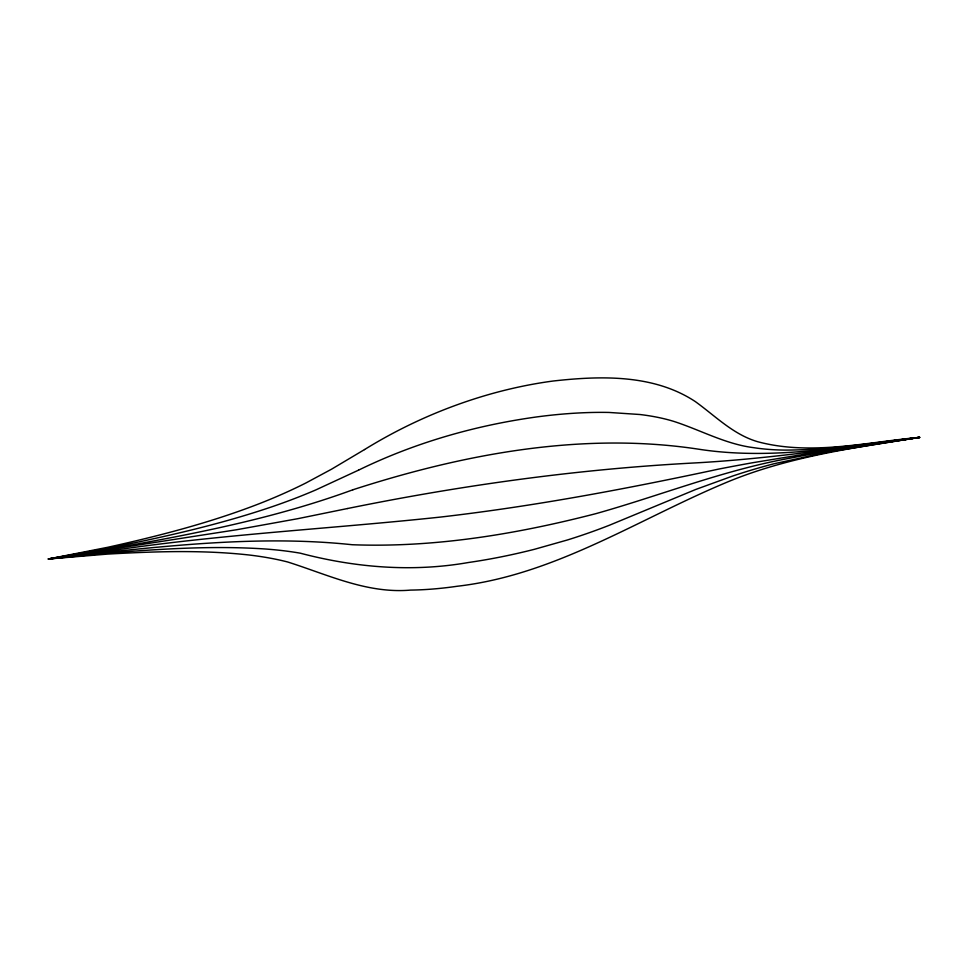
<?xml version="1.0" encoding="UTF-8"?>
<svg xmlns="http://www.w3.org/2000/svg" width="968" height="968" viewBox="0 0 968 968"><rect width="100%" height="100%" fill="white"/><g stroke="black" fill="none" stroke-linecap="round" stroke-linejoin="round"><path stroke-width="1.45" d="M364.537 449.563L331.492 469.226L306.009 482.923A381.331 197.52 -7.4 0 1 258.553 503.977C209.645 522.889 158.728 536.018 107.593 547.319L48.4 558.984L107.593 554.095C154.759 551.445 202.251 549.788 249.308 555.027A266.103 94.344 -10.4 0 1 287.629 561.972C327.825 574.665 367.162 593.88 410.674 590.093A195.016 79.63 -16.4 0 0 457.295 586.245C555.838 574.883 639.207 518.461 728.831 481.435C789.67 456.485 855.119 447.555 919.6 437.379C866.021 442.194 810.942 455.916 757.75 441.735C733.357 434.644 715.388 416.034 695.339 401.599C653.799 374.132 600.704 375.705 553.188 381.017A199.553 83.417 -16.6 0 0 490.449 394.061C446.151 406.596 403.692 425.363 364.537 449.563M358.571 470.133L315.81 489.929A389.112 204.333 -8.3 0 1 274.053 506.058C219.821 524.644 163.749 537.131 107.593 548.299L48.4 558.984L107.593 553.139C160.071 549.013 212.839 545.468 265.45 549.001A269.649 95.566 -10.9 0 1 300.249 553.176C355.05 567.611 412.247 572.354 468.379 562.517A303.758 136.04 -17.4 0 0 534.518 549.279L567.296 540.011A276.279 121.762 -17.3 0 0 609.743 525.104L695.823 489.433L732.812 475.978A216.263 71.62 -19.4 0 1 774.158 463.72L830.967 451.524L919.6 437.379C874.721 442.642 829.891 450.072 784.588 450.096A298.567 121.811 -24.8 0 1 753.455 447.639C725.455 444.07 700.566 430.058 674.055 421.479A245.461 95.989 -16.1 0 0 639.921 414.51L608.92 412.441A263.671 102.305 -15.9 0 0 536.381 416.978C474.889 425.509 414.437 442.872 358.571 470.133M352.884 489.772C273.654 518.824 190.466 534.735 107.593 549.267L48.4 558.984L107.593 552.171C188.736 543.641 270.713 536.091 352.183 544.73C434.45 547.827 516.573 534.142 595.998 513.621C660.938 495.362 723.943 470.012 790.59 458.07C833.339 449.696 876.524 443.828 919.6 437.379C846.322 446.224 772.089 460.671 698.255 449.14C582.288 431.559 463.321 454.053 352.884 489.772M347.439 508.539L297.696 518.703L236.434 529.774L48.4 558.984L107.593 551.203C217.982 534.469 329.495 528.915 440.379 517.081C534.058 506.3 626.756 488.792 718.909 469.044A663.37 178.003 -16.6 0 1 752.729 462.716L815.83 452.383L919.6 437.379C845.705 447.361 771.847 458.517 697.347 462.801C579.759 468.863 462.764 485.065 347.439 508.539"/></g></svg>
